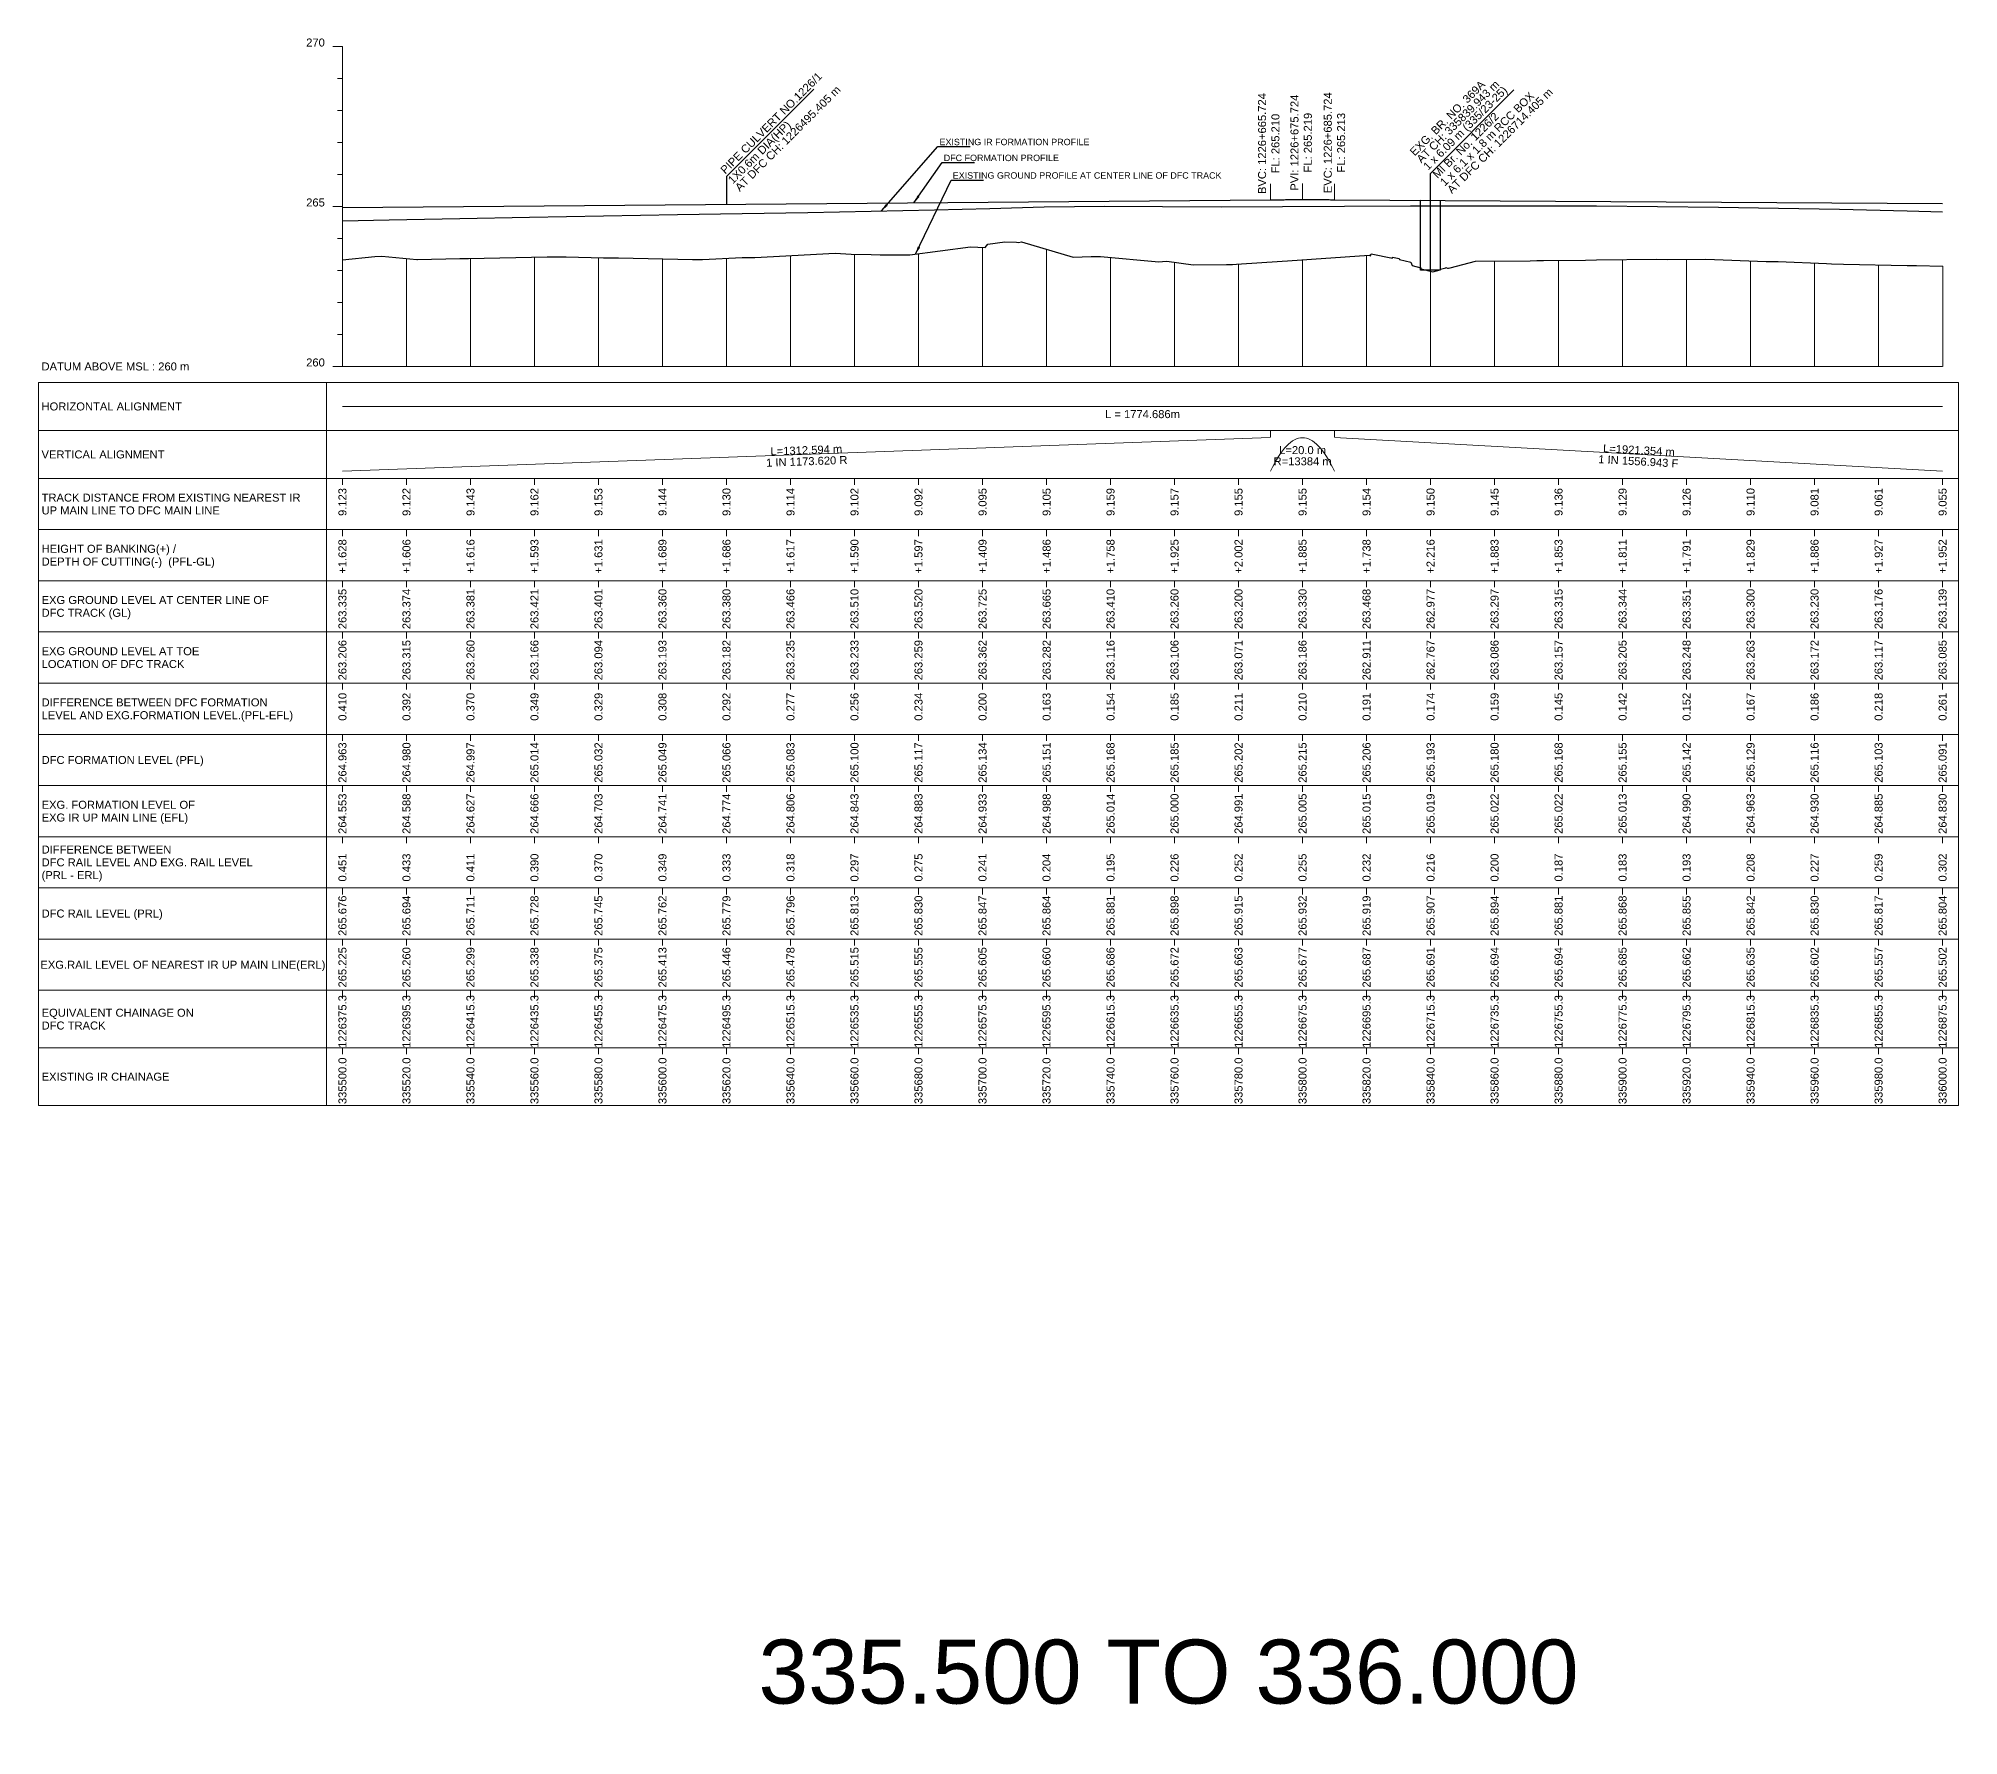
# Model space of a CAD drawing. Header units: metres. Extents: x 30905 to 43495, y -2428 to -1873.
# Drawn here: x 32905 to 33505, y -2428 to -1897 of the extents above; entities that cross this region are included whole.
import ezdxf
from ezdxf.enums import TextEntityAlignment as Align

# ---------------------------------------------------------------- set-up
doc = ezdxf.new("R2010")
doc.units = ezdxf.units.M
doc.header["$MEASUREMENT"] = 0
for name, color, linetype, lineweight in [('C-PROF-LABL-DG', 1, 'Continuous', 25), ('LS BRIDGE INDICATION', 10, 'Continuous', 30), ('LS BVC-PVI-EVC TEXT', 10, 'Continuous', 0), ('LS CUT FILL', 10, 'Continuous', 0), ('LS DATUM', 7, 'Continuous', 0), ('LS DATUM X', 7, 'Continuous', 0), ('LS DATUM Y', 7, 'Continuous', 0), ('LS DIFF. EXG.RL & PRO. RL', 10, 'Continuous', 0), ('LS DIFF. PFL & EFL', 10, 'Continuous', 0), ('LS EXG FL', 7, 'Continuous', 0), ('LS EXG GL', 7, 'Continuous', 0), ('LS EXG GL AT PRO TOE', 7, 'Continuous', 0), ('LS EXG IR CH', 7, 'Continuous', 0), ('LS EXG RL', 7, 'Continuous', 0), ('LS EXG. FL', 7, 'Continuous', 0), ('LS EXG. GL', 7, 'Continuous', 0), ('LS EXG. GL AT PRO. TOE', 7, 'Continuous', 0), ('LS EXG. IR CH', 7, 'Continuous', 0), ('LS EXG. RL', 7, 'Continuous', 0), ('LS FRAME', 7, 'Continuous', 0), ('LS HORIZONTAL ALIGNMENT', 10, 'Continuous', 0), ('LS PFL-EFL', 10, 'Continuous', 0), ('LS PRL-ERL', 10, 'Continuous', 0), ('LS PRO FL', 10, 'Continuous', 0), ('LS PRO. CUT & FILL', 10, 'Continuous', 0), ('LS PRO. DFCC CH', 10, 'Continuous', 0), ('LS PRO. FL', 10, 'Continuous', 0), ('LS PRO. RL', 10, 'Continuous', 0), ('LS PROFILE EXG FL', 7, 'Continuous', 25), ('LS PROFILE EXG GL', 7, 'Continuous', 30), ('LS PROFILE PRO FL', 1, 'Continuous', 30), ('LS TICKS', 7, 'Continuous', 0), ('LS TRACK CENTER', 10, 'Continuous', 0), ("LS TRACK CENTER's", 10, 'Continuous', 0), ('LS VERTICAL ALIGNMENT', 10, 'Continuous', 0), ('Profile Grid', 7, 'Continuous', 0)]:
    doc.layers.add(name, color=color, linetype=linetype, lineweight=lineweight)
for name, color, linetype in [("LS BRIDGE'S", 7, 'Continuous'), ('LS DRAIN CULVERT', 10, 'Continuous'), ('ref text', 3, 'Continuous')]:
    doc.layers.add(name, color=color, linetype=linetype)
doc.styles.add('Arial', font='arial.ttf')
doc.styles.get("Standard").update_dxf_attribs({"font": 'arial.ttf'})
doc.styles.add('Style-Arial', font='arial.ttf')
doc.styles.add('StyleArial', font='arial.ttf')
doc.dimstyles.get("Standard").update_dxf_attribs({"dimtxt": 5, "dimasz": 0.18, "dimexe": 0.18, "dimexo": 0.0625, "dimgap": 0.09, "dimtad": 0, "dimtih": 1, "dimtoh": 1, "dimdec": 4, "dimzin": 0, "dimdsep": 46, "dimtxsty": 'Standard', "dimcen": 0.09, "dimadec": 0, "dimazin": 0, "dimtfac": 1, "dimtdec": 4, "dimtofl": 0, "dimtmove": 0, "dimatfit": 3, "dimfxl": 1, "dimtolj": 1, "dimtzin": 0, "dimarcsym": 0})

msp = doc.modelspace()

# ---------------------------------------------------------------- linework, layer by layer
at = {"layer": 'LS BRIDGE INDICATION'}
msp.add_lwpolyline([(33336.9, -1948.05), (33343, -1948.09), (33343, -1969.91), (33336.9, -1969.91)], close=True, dxfattribs=at)
at = {"layer": "LS BRIDGE'S"}
msp.add_lwpolyline([(33339.95, -1970.21), (33339.95, -1939.68), (33366.05, -1913.58)], dxfattribs=at)
at = {"layer": 'LS BVC-PVI-EVC TEXT'}
for p, q in [((33290.03, -1947.9), (33290.03, -1942.9)), ((33300.03, -1947.81), (33300.03, -1942.81)), ((33310.03, -1947.87), (33310.03, -1942.87))]:
    msp.add_line(p, q, dxfattribs=at)
at = {"layer": 'LS DATUM X', "color": 7, "linetype": 'Continuous', "lineweight": 0}
msp.add_line((33000, -2000), (33500, -2000), dxfattribs=at)
at = {"layer": 'LS DATUM Y', "color": 7, "linetype": 'Continuous', "lineweight": 0}
for p, q in [((32997, -1900), (33000, -1900)), ((32997, -1900), (33000, -1900)), ((33000, -2000), (33000, -1900)), ((32998.5, -1910), (33000, -1910)), ((32998.5, -1920), (33000, -1920)), ((32998.5, -1930), (33000, -1930)), ((32998.5, -1940), (33000, -1940)), ((32997, -1950), (33000, -1950)), ((32998.5, -1960), (33000, -1960)), ((32998.5, -1970), (33000, -1970)), ((32998.5, -1980), (33000, -1980)), ((32998.5, -1990), (33000, -1990)), ((32997, -2000), (33000, -2000))]:
    msp.add_line(p, q, dxfattribs=at)
at = {"layer": 'LS DRAIN CULVERT'}
msp.add_lwpolyline([(33147.33, -1913.28), (33120, -1940.61), (33120, -1949.34)], dxfattribs=at)
at = {"layer": 'LS FRAME'}
for points in [[(32995, -2231), (32905, -2231), (32905, -2005)], [(32905, -2005), (32995, -2005)], [(32995, -2020), (32905, -2020)], [(32995, -2035), (32905, -2035)], [(32995, -2051), (32905, -2051)], [(32905, -2051), (32995, -2051)], [(32995, -2067), (32905, -2067)], [(32905, -2067), (32995, -2067)], [(32995, -2083), (32905, -2083)], [(32905, -2083), (32995, -2083)], [(32995, -2099), (32905, -2099)], [(32995, -2115), (32905, -2115)], [(32905, -2115), (32995, -2115)], [(32995, -2131), (32905, -2131)], [(32905, -2131), (32995, -2131)], [(32995, -2147), (32905, -2147)], [(32905, -2147), (32995, -2147)], [(32995, -2163), (32905, -2163)], [(32905, -2163), (32995, -2163)], [(32995, -2179), (32905, -2179)], [(32995, -2195), (32905, -2195)], [(32995, -2213), (32905, -2213)]]:
    msp.add_lwpolyline(points, dxfattribs=at)
at = {"layer": 'LS FRAME', "color": 7, "linetype": 'Continuous', "lineweight": 0, "flags": 128}
for points in [[(32995, -2020), (33505, -2020), (33505, -2005), (32995, -2005), (32995, -2020)], [(32995, -2035), (33505, -2035), (33505, -2020), (32995, -2020), (32995, -2035)], [(32995, -2051), (33505, -2051), (33505, -2035), (32995, -2035), (32995, -2051)], [(32995, -2067), (33505, -2067), (33505, -2051), (32995, -2051), (32995, -2067)], [(32995, -2083), (33505, -2083), (33505, -2067), (32995, -2067), (32995, -2083)], [(32995, -2099), (33505, -2099), (33505, -2083), (32995, -2083), (32995, -2099)], [(32995, -2115), (33505, -2115), (33505, -2099), (32995, -2099), (32995, -2115)], [(32995, -2131), (33505, -2131), (33505, -2115), (32995, -2115), (32995, -2131)], [(32995, -2147), (33505, -2147), (33505, -2131), (32995, -2131), (32995, -2147)], [(32995, -2163), (33505, -2163), (33505, -2147), (32995, -2147), (32995, -2163)], [(32995, -2179), (33505, -2179), (33505, -2163), (32995, -2163), (32995, -2179)], [(32995, -2195), (33505, -2195), (33505, -2179), (32995, -2179), (32995, -2195)], [(32995, -2213), (33505, -2213), (33505, -2195), (32995, -2195), (32995, -2213)], [(32995, -2231), (33505, -2231), (33505, -2213), (32995, -2213), (32995, -2231)]]:
    msp.add_lwpolyline(points, close=True, dxfattribs=at)
at = {"layer": 'LS FRAME', "color": 7, "linetype": 'Continuous', "lineweight": 0}
msp.add_3dface([(32995, -2099), (32915, -2099), (32915, -2099)], dxfattribs=at)
at = {"layer": 'LS HORIZONTAL ALIGNMENT', "lineweight": 0, "flags": 128}
msp.add_lwpolyline([(33000, -2012.5), (33500, -2012.5)], dxfattribs=at)
at = {"layer": 'LS PROFILE EXG FL'}
msp.add_lwpolyline([(33000, -1954.47), (33014.65, -1954.22), (33036.72, -1953.79), (33058.49, -1953.37), (33081.57, -1952.94), (33104.66, -1952.5), (33124.94, -1952.18), (33145.4, -1951.85), (33165.19, -1951.46), (33185.05, -1951.07), (33202.31, -1950.6), (33219.32, -1950.13), (33238.2, -1949.85), (33256.25, -1949.96), (33274.69, -1950.13), (33293.71, -1949.99), (33313.15, -1949.86), (33333.73, -1949.82), (33354.34, -1949.78), (33391.84, -1949.77), (33410.96, -1949.99), (33430, -1950.21), (33448.68, -1950.51), (33467.8, -1950.82), (33488.97, -1951.38), (33500, -1951.7)], dxfattribs=at)
at = {"layer": 'LS PROFILE EXG GL', "flags": 128}
msp.add_lwpolyline([(33000, -1966.65), (33010.15, -1965.6), (33012.27, -1965.58), (33012.27, -1965.58), (33023.26, -1966.54), (33023.5, -1966.53), (33036.73, -1966.29), (33039.43, -1966.21), (33063.96, -1965.72), (33069.9, -1965.76), (33081.58, -1966.03), (33086.27, -1966.07), (33109.34, -1966.62), (33112.53, -1966.6), (33124.95, -1965.94), (33128.83, -1965.9), (33153.93, -1964.63), (33159.01, -1964.88), (33165.2, -1964.98), (33167.99, -1965.11), (33177.27, -1965.16), (33196.25, -1962.64), (33200.84, -1962.77), (33201.68, -1961.8), (33206.95, -1961.07), (33210.65, -1961.18), (33211.24, -1961.22), (33212.22, -1961.04), (33228.29, -1965.8), (33233.98, -1965.65), (33236.92, -1965.63), (33255.08, -1967.25), (33256.26, -1967.16), (33257.55, -1967.06), (33265.87, -1968.21), (33265.87, -1968.21), (33276.29, -1968.12), (33278.08, -1968.18), (33279.32, -1968.04), (33293.69, -1967.07), (33295.26, -1967.02), (33320.83, -1965.26), (33321.21, -1965.45), (33321.49, -1964.78), (33328.08, -1966.2), (33328.14, -1965.89), (33330.18, -1966.29), (33330.33, -1966.61), (33333.89, -1967.36), (33334.25, -1968.46), (33336.93, -1969.15), (33336.94, -1969.25), (33337.03, -1969.44), (33340.76, -1970.43), (33343.01, -1969.84), (33343.13, -1969.64), (33344.79, -1969.19), (33344.82, -1969.04), (33345.32, -1969.24), (33345.65, -1969.24), (33346.12, -1969.14), (33354.06, -1967.07), (33371.15, -1966.95), (33373.21, -1966.86), (33375.31, -1966.88), (33388.46, -1966.79), (33391.87, -1966.65), (33410.7, -1966.43), (33414.14, -1966.54), (33425.98, -1966.43), (33444.92, -1967.2), (33448.64, -1967.2), (33463.7, -1967.87), (33465.24, -1967.96), (33468.99, -1968.03), (33488.93, -1968.41), (33490.94, -1968.44), (33491.84, -1968.45), (33500.03, -1968.61)], dxfattribs=at)
at = {"layer": 'LS PROFILE PRO FL', "flags": 128}
msp.add_lwpolyline([(33000, -1950.37), (33290.03, -1947.9), (33290.46, -1947.89), (33290.88, -1947.89), (33291.31, -1947.88), (33291.73, -1947.88), (33292.16, -1947.88), (33292.58, -1947.88), (33293.01, -1947.87), (33293.44, -1947.87), (33293.86, -1947.87), (33294.29, -1947.87), (33294.71, -1947.86), (33295.14, -1947.86), (33295.56, -1947.86), (33295.99, -1947.86), (33296.41, -1947.86), (33296.84, -1947.85), (33297.27, -1947.85), (33297.69, -1947.85), (33298.12, -1947.85), (33298.54, -1947.85), (33298.97, -1947.85), (33299.39, -1947.85), (33299.82, -1947.85), (33300.24, -1947.85), (33300.67, -1947.85), (33301.1, -1947.85), (33301.52, -1947.85), (33301.95, -1947.85), (33302.37, -1947.85), (33302.8, -1947.85), (33303.22, -1947.85), (33303.65, -1947.85), (33304.07, -1947.85), (33304.5, -1947.85), (33304.93, -1947.85), (33305.35, -1947.85), (33305.78, -1947.85), (33306.2, -1947.86), (33306.63, -1947.86), (33307.05, -1947.86), (33307.48, -1947.86), (33307.9, -1947.86), (33308.33, -1947.86), (33308.76, -1947.87), (33309.18, -1947.87), (33309.61, -1947.87), (33310.03, -1947.87), (33500, -1949.09)], dxfattribs=at)
at = {"layer": 'LS TICKS', "color": 7, "linetype": 'Continuous', "lineweight": 0, "flags": 128}
for points in [[(33290.02, -2022), (33290.02, -2020)], [(33310.02, -2022), (33310.02, -2020)], [(33000, -2037), (33000, -2035)], [(33020.01, -2037), (33020.01, -2035)], [(33040.01, -2037), (33040.01, -2035)], [(33060, -2037), (33060, -2035)], [(33080, -2037), (33080, -2035)], [(33100, -2037), (33100, -2035)], [(33120, -2037), (33120, -2035)], [(33140, -2037), (33140, -2035)], [(33160, -2037), (33160, -2035)], [(33180, -2037), (33180, -2035)], [(33200.01, -2037), (33200.01, -2035)], [(33220.03, -2037), (33220.03, -2035)], [(33240, -2037), (33240, -2035)], [(33260, -2037), (33260, -2035)], [(33280, -2037), (33280, -2035)], [(33300, -2037), (33300, -2035)], [(33320, -2037), (33320, -2035)], [(33340, -2037), (33340, -2035)], [(33360, -2037), (33360, -2035)], [(33380, -2037), (33380, -2035)], [(33400, -2037), (33400, -2035)], [(33420, -2037), (33420, -2035)], [(33439.99, -2037), (33439.99, -2035)], [(33459.99, -2037), (33459.99, -2035)], [(33480, -2037), (33480, -2035)], [(33500, -2037), (33500, -2035)], [(33000, -2053), (33000, -2051)], [(33020.01, -2053), (33020.01, -2051)], [(33040.01, -2053), (33040.01, -2051)], [(33060, -2053), (33060, -2051)], [(33080, -2053), (33080, -2051)], [(33100, -2053), (33100, -2051)], [(33120, -2053), (33120, -2051)], [(33140, -2053), (33140, -2051)], [(33160, -2053), (33160, -2051)], [(33180, -2053), (33180, -2051)], [(33200.01, -2053), (33200.01, -2051)], [(33220.03, -2053), (33220.03, -2051)], [(33240, -2053), (33240, -2051)], [(33260, -2053), (33260, -2051)], [(33280, -2053), (33280, -2051)], [(33300, -2053), (33300, -2051)], [(33320, -2053), (33320, -2051)], [(33340, -2053), (33340, -2051)], [(33360, -2053), (33360, -2051)], [(33380, -2053), (33380, -2051)], [(33400, -2053), (33400, -2051)], [(33420, -2053), (33420, -2051)], [(33439.99, -2053), (33439.99, -2051)], [(33459.99, -2053), (33459.99, -2051)], [(33480, -2053), (33480, -2051)], [(33500, -2053), (33500, -2051)], [(33000, -2069), (33000, -2067)], [(33020.01, -2069), (33020.01, -2067)], [(33040.01, -2069), (33040.01, -2067)], [(33060, -2069), (33060, -2067)], [(33080, -2069), (33080, -2067)], [(33100, -2069), (33100, -2067)], [(33120, -2069), (33120, -2067)], [(33140, -2069), (33140, -2067)], [(33160, -2069), (33160, -2067)], [(33180, -2069), (33180, -2067)], [(33200.01, -2069), (33200.01, -2067)], [(33220.03, -2069), (33220.03, -2067)], [(33240, -2069), (33240, -2067)], [(33260, -2069), (33260, -2067)], [(33280, -2069), (33280, -2067)], [(33300, -2069), (33300, -2067)], [(33320, -2069), (33320, -2067)], [(33340, -2069), (33340, -2067)], [(33360, -2069), (33360, -2067)], [(33380, -2069), (33380, -2067)], [(33400, -2069), (33400, -2067)], [(33420, -2069), (33420, -2067)], [(33439.99, -2069), (33439.99, -2067)], [(33459.99, -2069), (33459.99, -2067)], [(33480, -2069), (33480, -2067)], [(33500, -2069), (33500, -2067)], [(33000, -2085), (33000, -2083)], [(33020.01, -2085), (33020.01, -2083)], [(33040.01, -2085), (33040.01, -2083)], [(33060, -2085), (33060, -2083)], [(33080, -2085), (33080, -2083)], [(33100, -2085), (33100, -2083)], [(33120, -2085), (33120, -2083)], [(33140, -2085), (33140, -2083)], [(33160, -2085), (33160, -2083)], [(33180, -2085), (33180, -2083)], [(33200.01, -2085), (33200.01, -2083)], [(33220.03, -2085), (33220.03, -2083)], [(33240, -2085), (33240, -2083)], [(33260, -2085), (33260, -2083)], [(33280, -2085), (33280, -2083)], [(33300, -2085), (33300, -2083)], [(33320, -2085), (33320, -2083)], [(33340, -2085), (33340, -2083)], [(33360, -2085), (33360, -2083)], [(33380, -2085), (33380, -2083)], [(33400, -2085), (33400, -2083)], [(33420, -2085), (33420, -2083)], [(33439.99, -2085), (33439.99, -2083)], [(33459.99, -2085), (33459.99, -2083)], [(33480, -2085), (33480, -2083)], [(33500, -2085), (33500, -2083)], [(33000, -2101), (33000, -2099)], [(33020.01, -2101), (33020.01, -2099)], [(33040.01, -2101), (33040.01, -2099)], [(33060, -2101), (33060, -2099)], [(33080, -2101), (33080, -2099)], [(33100, -2101), (33100, -2099)], [(33120, -2101), (33120, -2099)], [(33140, -2101), (33140, -2099)], [(33160, -2101), (33160, -2099)], [(33180, -2101), (33180, -2099)], [(33200.01, -2101), (33200.01, -2099)], [(33220.03, -2101), (33220.03, -2099)], [(33240, -2101), (33240, -2099)], [(33260, -2101), (33260, -2099)], [(33280, -2101), (33280, -2099)], [(33300, -2101), (33300, -2099)], [(33320, -2101), (33320, -2099)], [(33340, -2101), (33340, -2099)], [(33360, -2101), (33360, -2099)], [(33380, -2101), (33380, -2099)], [(33400, -2101), (33400, -2099)], [(33420, -2101), (33420, -2099)], [(33439.99, -2101), (33439.99, -2099)], [(33459.99, -2101), (33459.99, -2099)], [(33480, -2101), (33480, -2099)], [(33500, -2101), (33500, -2099)], [(33000, -2117), (33000, -2115)], [(33020.01, -2117), (33020.01, -2115)], [(33040.01, -2117), (33040.01, -2115)], [(33060, -2117), (33060, -2115)], [(33080, -2117), (33080, -2115)], [(33100, -2117), (33100, -2115)], [(33120, -2117), (33120, -2115)], [(33140, -2117), (33140, -2115)], [(33160, -2117), (33160, -2115)], [(33180, -2117), (33180, -2115)], [(33200.01, -2117), (33200.01, -2115)], [(33220.03, -2117), (33220.03, -2115)], [(33240, -2117), (33240, -2115)], [(33260, -2117), (33260, -2115)], [(33280, -2117), (33280, -2115)], [(33300, -2117), (33300, -2115)], [(33320, -2117), (33320, -2115)], [(33340, -2117), (33340, -2115)], [(33360, -2117), (33360, -2115)], [(33380, -2117), (33380, -2115)], [(33400, -2117), (33400, -2115)], [(33420, -2117), (33420, -2115)], [(33439.99, -2117), (33439.99, -2115)], [(33459.99, -2117), (33459.99, -2115)], [(33480, -2117), (33480, -2115)], [(33500, -2117), (33500, -2115)], [(33000, -2133), (33000, -2131)], [(33020.01, -2133), (33020.01, -2131)], [(33040.01, -2133), (33040.01, -2131)], [(33060, -2133), (33060, -2131)], [(33080, -2133), (33080, -2131)], [(33100, -2133), (33100, -2131)], [(33120, -2133), (33120, -2131)], [(33140, -2133), (33140, -2131)], [(33160, -2133), (33160, -2131)], [(33180, -2133), (33180, -2131)], [(33200.01, -2133), (33200.01, -2131)], [(33220.03, -2133), (33220.03, -2131)], [(33240, -2133), (33240, -2131)], [(33260, -2133), (33260, -2131)], [(33280, -2133), (33280, -2131)], [(33300, -2133), (33300, -2131)], [(33320, -2133), (33320, -2131)], [(33340, -2133), (33340, -2131)], [(33360, -2133), (33360, -2131)], [(33380, -2133), (33380, -2131)], [(33400, -2133), (33400, -2131)], [(33420, -2133), (33420, -2131)], [(33439.99, -2133), (33439.99, -2131)], [(33459.99, -2133), (33459.99, -2131)], [(33480, -2133), (33480, -2131)], [(33500, -2133), (33500, -2131)], [(33000, -2149), (33000, -2147)], [(33020.01, -2149), (33020.01, -2147)], [(33040.01, -2149), (33040.01, -2147)], [(33060, -2149), (33060, -2147)], [(33080, -2149), (33080, -2147)], [(33100, -2149), (33100, -2147)], [(33120, -2149), (33120, -2147)], [(33140, -2149), (33140, -2147)], [(33160, -2149), (33160, -2147)], [(33180, -2149), (33180, -2147)], [(33200.01, -2149), (33200.01, -2147)], [(33220.03, -2149), (33220.03, -2147)], [(33240, -2149), (33240, -2147)], [(33260, -2149), (33260, -2147)], [(33280, -2149), (33280, -2147)], [(33300, -2149), (33300, -2147)], [(33320, -2149), (33320, -2147)], [(33340, -2149), (33340, -2147)], [(33360, -2149), (33360, -2147)], [(33380, -2149), (33380, -2147)], [(33400, -2149), (33400, -2147)], [(33420, -2149), (33420, -2147)], [(33439.99, -2149), (33439.99, -2147)], [(33459.99, -2149), (33459.99, -2147)], [(33480, -2149), (33480, -2147)], [(33500, -2149), (33500, -2147)], [(33000, -2165), (33000, -2163)], [(33020.01, -2165), (33020.01, -2163)], [(33040.01, -2165), (33040.01, -2163)], [(33060, -2165), (33060, -2163)], [(33080, -2165), (33080, -2163)], [(33100, -2165), (33100, -2163)], [(33120, -2165), (33120, -2163)], [(33140, -2165), (33140, -2163)], [(33160, -2165), (33160, -2163)], [(33180, -2165), (33180, -2163)], [(33200.01, -2165), (33200.01, -2163)], [(33220.03, -2165), (33220.03, -2163)], [(33240, -2165), (33240, -2163)], [(33260, -2165), (33260, -2163)], [(33280, -2165), (33280, -2163)], [(33300, -2165), (33300, -2163)], [(33320, -2165), (33320, -2163)], [(33340, -2165), (33340, -2163)], [(33360, -2165), (33360, -2163)], [(33380, -2165), (33380, -2163)], [(33400, -2165), (33400, -2163)], [(33420, -2165), (33420, -2163)], [(33439.99, -2165), (33439.99, -2163)], [(33459.99, -2165), (33459.99, -2163)], [(33480, -2165), (33480, -2163)], [(33500, -2165), (33500, -2163)], [(33000, -2181), (33000, -2179)], [(33020.01, -2181), (33020.01, -2179)], [(33040.01, -2181), (33040.01, -2179)], [(33060, -2181), (33060, -2179)], [(33080, -2181), (33080, -2179)], [(33100, -2181), (33100, -2179)], [(33120, -2181), (33120, -2179)], [(33140, -2181), (33140, -2179)], [(33160, -2181), (33160, -2179)], [(33180, -2181), (33180, -2179)], [(33200.01, -2181), (33200.01, -2179)], [(33220.03, -2181), (33220.03, -2179)], [(33240, -2181), (33240, -2179)], [(33260, -2181), (33260, -2179)], [(33280, -2181), (33280, -2179)], [(33300, -2181), (33300, -2179)], [(33320, -2181), (33320, -2179)], [(33340, -2181), (33340, -2179)], [(33360, -2181), (33360, -2179)], [(33380, -2181), (33380, -2179)], [(33400, -2181), (33400, -2179)], [(33420, -2181), (33420, -2179)], [(33439.99, -2181), (33439.99, -2179)], [(33459.99, -2181), (33459.99, -2179)], [(33480, -2181), (33480, -2179)], [(33500, -2181), (33500, -2179)], [(33000, -2197), (33000, -2195)], [(33020.01, -2197), (33020.01, -2195)], [(33040.01, -2197), (33040.01, -2195)], [(33060, -2197), (33060, -2195)], [(33080, -2197), (33080, -2195)], [(33100, -2197), (33100, -2195)], [(33120, -2197), (33120, -2195)], [(33140, -2197), (33140, -2195)], [(33160, -2197), (33160, -2195)], [(33180, -2197), (33180, -2195)], [(33200.01, -2197), (33200.01, -2195)], [(33220.03, -2197), (33220.03, -2195)], [(33240, -2197), (33240, -2195)], [(33260, -2197), (33260, -2195)], [(33280, -2197), (33280, -2195)], [(33300, -2197), (33300, -2195)], [(33320, -2197), (33320, -2195)], [(33340, -2197), (33340, -2195)], [(33360, -2197), (33360, -2195)], [(33380, -2197), (33380, -2195)], [(33400, -2197), (33400, -2195)], [(33420, -2197), (33420, -2195)], [(33439.99, -2197), (33439.99, -2195)], [(33459.99, -2197), (33459.99, -2195)], [(33480, -2197), (33480, -2195)], [(33500, -2197), (33500, -2195)], [(33000, -2215), (33000, -2213)], [(33020.01, -2215), (33020.01, -2213)], [(33040.01, -2215), (33040.01, -2213)], [(33060, -2215), (33060, -2213)], [(33080, -2215), (33080, -2213)], [(33100, -2215), (33100, -2213)], [(33120, -2215), (33120, -2213)], [(33140, -2215), (33140, -2213)], [(33160, -2215), (33160, -2213)], [(33180, -2215), (33180, -2213)], [(33200.01, -2215), (33200.01, -2213)], [(33220.03, -2215), (33220.03, -2213)], [(33240, -2215), (33240, -2213)], [(33260, -2215), (33260, -2213)], [(33280, -2215), (33280, -2213)], [(33300, -2215), (33300, -2213)], [(33320, -2215), (33320, -2213)], [(33340, -2215), (33340, -2213)], [(33360, -2215), (33360, -2213)], [(33380, -2215), (33380, -2213)], [(33400, -2215), (33400, -2213)], [(33420, -2215), (33420, -2213)], [(33439.99, -2215), (33439.99, -2213)], [(33459.99, -2215), (33459.99, -2213)], [(33480, -2215), (33480, -2213)], [(33500, -2215), (33500, -2213)]]:
    msp.add_lwpolyline(points, dxfattribs=at)
at = {"layer": 'LS VERTICAL ALIGNMENT', "linetype": 'Continuous', "lineweight": 0, "flags": 128}
for points in [[(33000, -2032.75), (33290.03, -2022.25)], [(33290.03, -2032.75), (33290.66, -2031.48), (33291.28, -2030.29), (33291.91, -2029.18), (33292.53, -2028.16), (33293.16, -2027.21), (33293.78, -2026.35), (33294.41, -2025.57), (33295.03, -2024.88), (33295.66, -2024.26), (33296.28, -2023.73), (33296.91, -2023.28), (33297.53, -2022.91), (33298.16, -2022.62), (33298.78, -2022.41), (33299.41, -2022.29), (33300.66, -2022.29), (33301.28, -2022.41), (33301.91, -2022.62), (33302.53, -2022.91), (33303.16, -2023.28), (33303.78, -2023.73), (33304.41, -2024.26), (33305.03, -2024.88), (33305.66, -2025.57), (33306.28, -2026.35), (33306.91, -2027.21), (33307.53, -2028.16), (33308.16, -2029.18), (33308.78, -2030.29), (33309.41, -2031.48), (33310.03, -2032.75)], [(33310.03, -2022.25), (33500, -2032.75)]]:
    msp.add_lwpolyline(points, dxfattribs=at)
at = {"layer": 'Profile Grid', "linetype": 'Continuous', "lineweight": 0, "flags": 128}
for points in [[(33000.02, -2000), (33000.02, -1963.04)], [(33020.04, -2000), (33020.04, -1966.26)], [(33040.04, -2000), (33040.04, -1966.19)], [(33060.02, -2000), (33060.02, -1965.79)], [(33080.02, -2000), (33080.02, -1965.99)], [(33100.02, -2000), (33100.02, -1966.4)], [(33120.02, -2000), (33120.02, -1966.2)], [(33140.02, -2000), (33140.02, -1965.34)], [(33160.02, -2000), (33160.02, -1964.9)], [(33180.02, -2000), (33180.02, -1964.8)], [(33200.03, -2000), (33200.03, -1962.75)], [(33220.05, -2000), (33220.05, -1963.36)], [(33240.03, -2000), (33240.03, -1965.91)], [(33260.03, -2000), (33260.03, -1967.41)], [(33280.03, -2000), (33280.03, -1968)], [(33300.03, -2000), (33300.03, -1966.7)], [(33320.03, -2000), (33320.03, -1965.32)], [(33360.02, -2000), (33360.02, -1967.03)], [(33380.02, -2000), (33380.02, -1966.85)], [(33400.03, -2000), (33400.03, -1966.56)], [(33420.03, -2000), (33420.03, -1966.49)], [(33440.02, -2000), (33440.02, -1967)], [(33460.02, -2000), (33460.02, -1967.7)], [(33340.03, -2000), (33340.03, -1970.24)], [(33480.02, -2000), (33480.02, -1968.24)], [(33500.03, -2000), (33500.03, -1968.61)]]:
    msp.add_lwpolyline(points, dxfattribs=at)

# ---------------------------------------------------------------- texts
at = {"layer": 'C-PROF-LABL-DG', "color": 1, "linetype": 'Continuous', "lineweight": 25, "char_height": 2.5, "attachment_point": 5, "rotation": 90, "style": 'Arial'}
for s, insert in [('BVC: 1226+665.724\\PFL: 265.210', (33289.46, -1930.34)), ('PVI: 1226+675.724\\PFL: 265.219', (33299.59, -1930.05)), ('EVC: 1226+685.724\\PFL: 265.213', (33309.99, -1930.08))]:
    msp.add_mtext(s, dxfattribs=dict(at, insert=insert))
at = {"layer": "LS BRIDGE'S"}
for s, p in [('EXG. BR. NO. 369A', (33335.03, -1934.35)), ('AT CH: 335839.943 m', (33337.13, -1936.61)), ('1 x 6.09 m (335/23-25)', (33339.22, -1938.87))]:
    msp.add_text(s, height=2.5, rotation=44.92801, dxfattribs=at).set_placement(p)
at = {"layer": "LS BRIDGE'S", "color": 10}
for s, p in [('AT DFC CH: 1226714.405 m', (33346.71, -1946.18)), ('1 x 6.1 x 1.8 m RCC BOX', (33344.45, -1943.81)), ('MI Br. No. 1226/2', (33342.19, -1941.43))]:
    msp.add_text(s, height=2.5, rotation=44.92801, dxfattribs=at).set_placement(p)
at = {"layer": 'LS CUT FILL', "lineweight": 0, "style": 'Style-Arial'}
for s, p in [('+1.628', (33000, -2054)), ('+1.606', (33020.01, -2054)), ('+1.616', (33040.01, -2054)), ('+1.593', (33060, -2054)), ('+1.631', (33080, -2054)), ('+1.689', (33100, -2054)), ('+1.686', (33120, -2054)), ('+1.617', (33140, -2054)), ('+1.590', (33160, -2054)), ('+1.597', (33180, -2054)), ('+1.409', (33200.01, -2054)), ('+1.486', (33220.03, -2054)), ('+1.758', (33240, -2054)), ('+1.925', (33260, -2054)), ('+2.002', (33280, -2054)), ('+1.885', (33300, -2054)), ('+1.738', (33320, -2054)), ('+2.216', (33340, -2054)), ('+1.883', (33360, -2054)), ('+1.853', (33380, -2054)), ('+1.811', (33400, -2054)), ('+1.791', (33420, -2054)), ('+1.829', (33439.99, -2054)), ('+1.886', (33459.99, -2054)), ('+1.927', (33480, -2054)), ('+1.952', (33500, -2054))]:
    msp.add_text(s, height=2.5, rotation=90, dxfattribs=at).set_placement(p, align=Align.MIDDLE_RIGHT)
at = {"layer": 'LS DATUM', "color": 7, "style": 'StyleArial'}
msp.add_text('DATUM ABOVE MSL : 260 m', height=2.5, rotation=0.00003, dxfattribs=at).set_placement((32905.97, -2000), align=Align.MIDDLE_LEFT)
at = {"layer": 'LS DATUM Y', "color": 7, "lineweight": 0, "style": 'Style-Arial'}
for s, p in [('270', (32994.5, -1900)), ('270', (32994.5, -1900)), ('265', (32994.5, -1950)), ('260', (32994.5, -2000))]:
    msp.add_text(s, height=2.5, dxfattribs=at).set_placement(p, align=Align.RIGHT)
at = {"layer": 'LS DIFF. EXG.RL & PRO. RL', "color": 10, "style": 'StyleArial'}
for s, p in [('DIFFERENCE BETWEEN ', (32906, -2151)), ('DFC RAIL LEVEL AND EXG. RAIL LEVEL ', (32906, -2155)), ('(PRL - ERL)', (32906, -2159))]:
    msp.add_text(s, height=2.5, rotation=0.00003, dxfattribs=at).set_placement(p, align=Align.MIDDLE_LEFT)
at = {"layer": 'LS DIFF. PFL & EFL', "color": 10, "style": 'StyleArial'}
for s, p in [('DIFFERENCE BETWEEN DFC FORMATION ', (32906, -2105)), ('LEVEL AND EXG.FORMATION LEVEL.(PFL-EFL)', (32906, -2109))]:
    msp.add_text(s, height=2.5, rotation=0.00003, dxfattribs=at).set_placement(p, align=Align.MIDDLE_LEFT)
at = {"layer": 'LS DRAIN CULVERT'}
for s, p in [('PIPE CULVERT NO.1226/1', (33119.61, -1940.01)), ('AT DFC CH: 1226495.405 m', (33124.16, -1945.44)), ('1X0.6m DIA(HP)', (33121.96, -1943.15))]:
    msp.add_text(s, height=2.5, rotation=44.95988, dxfattribs=at).set_placement(p)
at = {"layer": 'LS EXG FL', "style": 'StyleArial'}
for s, p in [('EXG. FORMATION LEVEL OF', (32906, -2137)), ('EXG IR UP MAIN LINE (EFL)', (32906, -2141))]:
    msp.add_text(s, height=2.5, rotation=0.00003, dxfattribs=at).set_placement(p, align=Align.MIDDLE_LEFT)
at = {"layer": 'LS EXG GL', "lineweight": 0, "style": 'Style-Arial'}
for s, p in [('263.335', (33000, -2069.5)), ('263.374', (33020.01, -2069.5)), ('263.381', (33040.01, -2069.5)), ('263.421', (33060, -2069.5)), ('263.401', (33080, -2069.5)), ('263.360', (33100, -2069.5)), ('263.380', (33120, -2069.5)), ('263.466', (33140, -2069.5)), ('263.510', (33160, -2069.5)), ('263.520', (33180, -2069.5)), ('263.725', (33200.01, -2069.5)), ('263.665', (33220.03, -2069.5)), ('263.410', (33240, -2069.5)), ('263.260', (33260, -2069.5)), ('263.200', (33280, -2069.5)), ('263.330', (33300, -2069.5)), ('263.468', (33320, -2069.5)), ('262.977', (33340, -2069.5)), ('263.297', (33360, -2069.5)), ('263.315', (33380, -2069.5)), ('263.344', (33400, -2069.5)), ('263.351', (33420, -2069.5)), ('263.300', (33439.99, -2069.5)), ('263.230', (33459.99, -2069.5)), ('263.176', (33480, -2069.5)), ('263.139', (33500, -2069.5))]:
    msp.add_text(s, height=2.5, rotation=90, dxfattribs=at).set_placement(p, align=Align.MIDDLE_RIGHT)
at = {"layer": 'LS EXG GL AT PRO TOE', "color": 7, "style": 'StyleArial'}
for s, p in [('EXG GROUND LEVEL AT TOE', (32906, -2089)), ('LOCATION OF DFC TRACK', (32906, -2093))]:
    msp.add_text(s, height=2.5, rotation=0.00003, dxfattribs=at).set_placement(p, align=Align.MIDDLE_LEFT)
at = {"layer": 'LS EXG IR CH', "style": 'Style-Arial'}
for s, p in [('335500.0', (33000, -2216)), ('335520.0', (33020, -2216)), ('335540.0', (33040, -2216)), ('335560.0', (33060, -2216)), ('335580.0', (33080, -2216)), ('335600.0', (33100, -2216)), ('335620.0', (33120, -2216)), ('335640.0', (33140, -2216)), ('335660.0', (33160, -2216)), ('335680.0', (33180, -2216)), ('335700.0', (33200, -2216)), ('335720.0', (33220, -2216)), ('335740.0', (33240, -2216)), ('335760.0', (33260, -2216)), ('335780.0', (33280, -2216)), ('335800.0', (33300, -2216)), ('335820.0', (33320, -2216)), ('335840.0', (33340, -2216)), ('335860.0', (33360, -2216)), ('335880.0', (33380, -2216)), ('335900.0', (33400, -2216)), ('335920.0', (33420, -2216)), ('335940.0', (33440, -2216)), ('335960.0', (33460, -2216)), ('335980.0', (33480, -2216)), ('336000.0', (33500, -2216))]:
    msp.add_text(s, height=2.5, rotation=90, dxfattribs=at).set_placement(p, align=Align.MIDDLE_RIGHT)
at = {"layer": 'LS EXG RL', "style": 'Style-Arial'}
for s, p in [('265.225', (33000, -2181.5)), ('265.260', (33020, -2181.5)), ('265.299', (33040, -2181.5)), ('265.338', (33060, -2181.5)), ('265.375', (33080, -2181.5)), ('265.413', (33100, -2181.5)), ('265.446', (33120, -2181.5)), ('265.478', (33140, -2181.5)), ('265.515', (33160, -2181.5)), ('265.555', (33180, -2181.5)), ('265.605', (33200, -2181.5)), ('265.660', (33220, -2181.5)), ('265.686', (33240, -2181.5)), ('265.672', (33260, -2181.5)), ('265.663', (33280, -2181.5)), ('265.677', (33300, -2181.5)), ('265.687', (33320, -2181.5)), ('265.691', (33340, -2181.5)), ('265.694', (33360, -2181.5)), ('265.694', (33380, -2181.5)), ('265.685', (33400, -2181.5)), ('265.662', (33420, -2181.5)), ('265.635', (33440, -2181.5)), ('265.602', (33460, -2181.5)), ('265.557', (33480, -2181.5)), ('265.502', (33500, -2181.5))]:
    msp.add_text(s, height=2.5, rotation=90, dxfattribs=at).set_placement(p, align=Align.MIDDLE_RIGHT)
at = {"layer": 'LS EXG. FL'}
for s, p in [('264.553', (33000, -2133.5)), ('264.588', (33020.01, -2133.5)), ('264.627', (33040.01, -2133.5)), ('264.666', (33060, -2133.5)), ('264.703', (33080, -2133.5)), ('264.741', (33100, -2133.5)), ('264.774', (33120, -2133.5)), ('264.806', (33140, -2133.5)), ('264.843', (33160, -2133.5)), ('264.883', (33180, -2133.5)), ('264.933', (33200.01, -2133.5)), ('264.988', (33220.03, -2133.5)), ('265.014', (33240, -2133.5)), ('265.000', (33260, -2133.5)), ('264.991', (33280, -2133.5)), ('265.005', (33300, -2133.5)), ('265.015', (33320, -2133.5)), ('265.019', (33340, -2133.5)), ('265.022', (33360, -2133.5)), ('265.022', (33380, -2133.5)), ('265.013', (33400, -2133.5)), ('264.990', (33420, -2133.5)), ('264.963', (33439.99, -2133.5)), ('264.930', (33459.99, -2133.5)), ('264.885', (33480, -2133.5)), ('264.830', (33500, -2133.5))]:
    msp.add_text(s, height=2.5, rotation=90, dxfattribs=at).set_placement(p, align=Align.MIDDLE_RIGHT)
at = {"layer": 'LS EXG. GL', "color": 7, "style": 'StyleArial'}
for s, p in [('EXG GROUND LEVEL AT CENTER LINE OF ', (32906, -2073)), ('DFC TRACK (GL)', (32906, -2077))]:
    msp.add_text(s, height=2.5, rotation=0.00003, dxfattribs=at).set_placement(p, align=Align.MIDDLE_LEFT)
at = {"layer": 'LS EXG. GL AT PRO. TOE'}
for s, p in [('263.206', (33000, -2085.5)), ('263.315', (33020.01, -2085.5)), ('263.260', (33040.01, -2085.5)), ('263.166', (33060, -2085.5)), ('263.094', (33080, -2085.5)), ('263.193', (33100, -2085.5)), ('263.182', (33120, -2085.5)), ('263.235', (33140, -2085.5)), ('263.233', (33160, -2085.5)), ('263.259', (33180, -2085.5)), ('263.362', (33200.01, -2085.5)), ('263.282', (33220.03, -2085.5)), ('263.116', (33240, -2085.5)), ('263.106', (33260, -2085.5)), ('263.071', (33280, -2085.5)), ('263.186', (33300, -2085.5)), ('262.911', (33320, -2085.5)), ('262.767', (33340, -2085.5)), ('263.086', (33360, -2085.5)), ('263.157', (33380, -2085.5)), ('263.205', (33400, -2085.5)), ('263.248', (33420, -2085.5)), ('263.263', (33439.99, -2085.5)), ('263.172', (33459.99, -2085.5)), ('263.117', (33480, -2085.5)), ('263.085', (33500, -2085.5))]:
    msp.add_text(s, height=2.5, rotation=90, dxfattribs=at).set_placement(p, align=Align.MIDDLE_RIGHT)
at = {"layer": 'LS EXG. IR CH', "style": 'StyleArial'}
msp.add_text('EXISTING IR CHAINAGE', height=2.5, rotation=0.00003, dxfattribs=at).set_placement((32906, -2222), align=Align.MIDDLE_LEFT)
at = {"layer": 'LS EXG. RL', "style": 'StyleArial'}
msp.add_text('EXG.RAIL LEVEL OF NEAREST IR UP MAIN LINE(ERL)', height=2.5, rotation=0.00003, dxfattribs=at).set_placement((32905.61, -2187), align=Align.MIDDLE_LEFT)
at = {"layer": 'LS HORIZONTAL ALIGNMENT', "style": 'StyleArial'}
msp.add_text('HORIZONTAL ALIGNMENT', height=2.5, rotation=0.00003, dxfattribs=at).set_placement((32905.97, -2012.5), align=Align.MIDDLE_LEFT)
at = {"layer": 'LS HORIZONTAL ALIGNMENT', "lineweight": 0, "insert": (33250, -2014.92), "char_height": 2.5, "attachment_point": 5, "line_spacing_factor": 0.6, "style": 'Style-Arial'}
msp.add_mtext('L = 1774.686m', dxfattribs=at)
at = {"layer": 'LS PFL-EFL'}
for s, p in [('0.410', (33000, -2102)), ('0.392', (33020.01, -2102)), ('0.370', (33040.01, -2102)), ('0.349', (33060, -2102)), ('0.329', (33080, -2102)), ('0.308', (33100, -2102)), ('0.292', (33120, -2102)), ('0.277', (33140, -2102)), ('0.256', (33160, -2102)), ('0.234', (33180, -2102)), ('0.200', (33200.01, -2102)), ('0.163', (33220.03, -2102)), ('0.154', (33240, -2102)), ('0.185', (33260, -2102)), ('0.211', (33280, -2102)), ('0.210', (33300, -2102)), ('0.191', (33320, -2102)), ('0.174', (33340, -2102)), ('0.159', (33360, -2102)), ('0.145', (33380, -2102)), ('0.142', (33400, -2102)), ('0.152', (33420, -2102)), ('0.167', (33439.99, -2102)), ('0.186', (33459.99, -2102)), ('0.218', (33480, -2102)), ('0.261', (33500, -2102))]:
    msp.add_text(s, height=2.5, rotation=90, dxfattribs=at).set_placement(p, align=Align.MIDDLE_RIGHT)
at = {"layer": 'LS PRL-ERL'}
for s, p in [('0.451', (33001.25, -2161)), ('0.433', (33021.25, -2161)), ('0.411', (33041.25, -2161)), ('0.390', (33061.25, -2161)), ('0.370', (33081.25, -2161)), ('0.349', (33101.25, -2161)), ('0.333', (33121.25, -2161)), ('0.318', (33141.25, -2161)), ('0.297', (33161.25, -2161)), ('0.275', (33181.25, -2161)), ('0.241', (33201.25, -2161)), ('0.204', (33221.25, -2161)), ('0.195', (33241.25, -2161)), ('0.226', (33261.25, -2161)), ('0.252', (33281.25, -2161)), ('0.255', (33301.25, -2161)), ('0.232', (33321.25, -2161)), ('0.216', (33341.25, -2161)), ('0.200', (33361.25, -2161)), ('0.187', (33381.25, -2161)), ('0.183', (33401.25, -2161)), ('0.193', (33421.25, -2161)), ('0.208', (33441.25, -2161)), ('0.227', (33461.25, -2161)), ('0.259', (33481.25, -2161)), ('0.302', (33501.25, -2161))]:
    msp.add_text(s, height=2.5, rotation=90, dxfattribs=at).set_placement(p)
at = {"layer": 'LS PRO FL', "lineweight": 0, "style": 'Style-Arial'}
for s, p in [('264.963', (33000, -2117.5)), ('264.980', (33020.01, -2117.5)), ('264.997', (33040.01, -2117.5)), ('265.014', (33060, -2117.5)), ('265.032', (33080, -2117.5)), ('265.049', (33100, -2117.5)), ('265.066', (33120, -2117.5)), ('265.083', (33140, -2117.5)), ('265.100', (33160, -2117.5)), ('265.117', (33180, -2117.5)), ('265.134', (33200.01, -2117.5)), ('265.151', (33220.03, -2117.5)), ('265.168', (33240, -2117.5)), ('265.185', (33260, -2117.5)), ('265.202', (33280, -2117.5)), ('265.215', (33300, -2117.5)), ('265.206', (33320, -2117.5)), ('265.193', (33340, -2117.5)), ('265.180', (33360, -2117.5)), ('265.168', (33380, -2117.5)), ('265.155', (33400, -2117.5)), ('265.142', (33420, -2117.5)), ('265.129', (33439.99, -2117.5)), ('265.116', (33459.99, -2117.5)), ('265.103', (33480, -2117.5)), ('265.091', (33500, -2117.5))]:
    msp.add_text(s, height=2.5, rotation=90, dxfattribs=at).set_placement(p, align=Align.MIDDLE_RIGHT)
at = {"layer": 'LS PRO. CUT & FILL', "color": 10, "style": 'StyleArial'}
for s, p in [('HEIGHT OF BANKING(+) /', (32906, -2057)), ('DEPTH OF CUTTING(-)  (PFL-GL)', (32906, -2061))]:
    msp.add_text(s, height=2.5, rotation=0.00003, dxfattribs=at).set_placement(p, align=Align.MIDDLE_LEFT)
at = {"layer": 'LS PRO. DFCC CH', "color": 10, "style": 'Style-Arial'}
for s, p in [('EQUIVALENT CHAINAGE ON ', (32906, -2202)), ('DFC TRACK', (32906, -2206))]:
    msp.add_text(s, height=2.5, rotation=0.00003, dxfattribs=at).set_placement(p, align=Align.MIDDLE_LEFT)
at = {"layer": 'LS PRO. DFCC CH'}
for s, p in [('1226375.3', (33001.25, -2213)), ('1226395.3', (33021.25, -2213)), ('1226415.3', (33041.25, -2213)), ('1226435.3', (33061.25, -2213)), ('1226455.3', (33081.25, -2213)), ('1226475.3', (33101.25, -2213)), ('1226495.3', (33121.25, -2213)), ('1226515.3', (33141.25, -2213)), ('1226535.3', (33161.25, -2213)), ('1226555.3', (33181.25, -2213)), ('1226575.3', (33201.25, -2213)), ('1226595.3', (33221.25, -2213)), ('1226615.3', (33241.25, -2213)), ('1226635.3', (33261.25, -2213)), ('1226655.3', (33281.25, -2213)), ('1226675.3', (33301.25, -2213)), ('1226695.3', (33321.25, -2213)), ('1226715.3', (33341.25, -2213)), ('1226735.3', (33361.25, -2213)), ('1226755.3', (33381.25, -2213)), ('1226775.3', (33401.25, -2213)), ('1226795.3', (33421.25, -2213)), ('1226815.3', (33441.25, -2213)), ('1226835.3', (33461.25, -2213)), ('1226855.3', (33481.25, -2213)), ('1226875.3', (33501.25, -2213))]:
    msp.add_text(s, height=2.5, rotation=90, dxfattribs=at).set_placement(p)
at = {"layer": 'LS PRO. FL', "color": 10, "style": 'StyleArial'}
msp.add_text('DFC FORMATION LEVEL (PFL) ', height=2.5, rotation=0.00003, dxfattribs=at).set_placement((32906, -2123), align=Align.MIDDLE_LEFT)
at = {"layer": 'LS PRO. RL'}
for s, p in [('265.676', (33001.25, -2178)), ('265.694', (33021.25, -2178)), ('265.711', (33041.25, -2178)), ('265.728', (33061.25, -2178)), ('265.745', (33081.25, -2178)), ('265.762', (33101.25, -2178)), ('265.779', (33121.25, -2178)), ('265.796', (33141.25, -2178)), ('265.813', (33161.25, -2178)), ('265.830', (33181.25, -2178)), ('265.847', (33201.25, -2178)), ('265.864', (33221.25, -2178)), ('265.881', (33241.25, -2178)), ('265.898', (33261.25, -2178)), ('265.915', (33281.25, -2178)), ('265.932', (33301.25, -2178)), ('265.919', (33321.25, -2178)), ('265.907', (33341.25, -2178)), ('265.894', (33361.25, -2178)), ('265.881', (33381.25, -2178)), ('265.868', (33401.25, -2178)), ('265.855', (33421.25, -2178)), ('265.842', (33441.25, -2178)), ('265.830', (33461.25, -2178)), ('265.817', (33481.25, -2178)), ('265.804', (33501.25, -2178))]:
    msp.add_text(s, height=2.5, rotation=90, dxfattribs=at).set_placement(p)
at = {"layer": 'LS PRO. RL', "color": 10, "style": 'StyleArial'}
msp.add_text('DFC RAIL LEVEL (PRL)', height=2.5, rotation=0.00003, dxfattribs=at).set_placement((32906, -2171), align=Align.MIDDLE_LEFT)
at = {"layer": 'LS PROFILE EXG FL', "color": 7, "linetype": 'Continuous', "lineweight": 0, "style": 'Style-Arial'}
msp.add_text('EXISTING IR FORMATION PROFILE', height=2, dxfattribs=at).set_placement((33186.56, -1930.84))
at = {"layer": 'LS PROFILE EXG GL', "color": 7, "lineweight": 0, "style": 'Style-Arial'}
msp.add_text('EXISTING GROUND PROFILE AT CENTER LINE OF DFC TRACK', height=2, dxfattribs=at).set_placement((33190.71, -1941.3, 0))
at = {"layer": 'LS PROFILE PRO FL', "style": 'Style-Arial'}
msp.add_text(' DFC FORMATION PROFILE', height=2, dxfattribs=at).set_placement((33187.11, -1935.82, 0))
at = {"layer": 'LS TRACK CENTER'}
for s, p in [('9.123', (33000, -2038)), ('9.122', (33020.01, -2038)), ('9.143', (33040.01, -2038)), ('9.162', (33060, -2038)), ('9.153', (33080, -2038)), ('9.144', (33100, -2038)), ('9.130', (33120, -2038)), ('9.114', (33140, -2038)), ('9.102', (33160, -2038)), ('9.092', (33180, -2038)), ('9.095', (33200.01, -2038)), ('9.105', (33220.03, -2038)), ('9.159', (33240, -2038)), ('9.157', (33260, -2038)), ('9.155', (33280, -2038)), ('9.155', (33300, -2038)), ('9.154', (33320, -2038)), ('9.150', (33340, -2038)), ('9.145', (33360, -2038)), ('9.136', (33380, -2038)), ('9.129', (33400, -2038)), ('9.126', (33420, -2038)), ('9.110', (33439.99, -2038)), ('9.081', (33459.99, -2038)), ('9.061', (33480, -2038)), ('9.055', (33500, -2038))]:
    msp.add_text(s, height=2.5, rotation=90, dxfattribs=at).set_placement(p, align=Align.MIDDLE_RIGHT)
at = {"layer": "LS TRACK CENTER's", "color": 10, "style": 'StyleArial'}
for s, p in [('TRACK DISTANCE FROM EXISTING NEAREST IR ', (32906, -2041)), ('UP MAIN LINE TO DFC MAIN LINE', (32906, -2045))]:
    msp.add_text(s, height=2.5, rotation=0.00003, dxfattribs=at).set_placement(p, align=Align.MIDDLE_LEFT)
at = {"layer": 'LS VERTICAL ALIGNMENT', "style": 'StyleArial'}
msp.add_text('VERTICAL ALIGNMENT', height=2.5, rotation=0.00003, dxfattribs=at).set_placement((32905.97, -2027.5), align=Align.MIDDLE_LEFT)
at = {"layer": 'LS VERTICAL ALIGNMENT', "lineweight": 0, "char_height": 2.5, "attachment_point": 5, "line_spacing_factor": 0.84, "style": 'Style-Arial'}
for s, insert, rotation in [('L=1312.594 m\\P1 IN 1173.620 R', (33145.02, -2027.92), 2.07337), ('L=1921.354 m\\P1 IN 1556.943 F', (33405.02, -2027.92), 356.83641)]:
    msp.add_mtext(s, dxfattribs=dict(at, insert=insert, rotation=rotation))
at = {"layer": 'LS VERTICAL ALIGNMENT', "lineweight": 0, "insert": (33300.03, -2027.92), "char_height": 2.5, "attachment_point": 5, "line_spacing_factor": 0.84, "style": 'Style-Arial'}
msp.add_mtext('L=20.0 m\\PR=13384 m', dxfattribs=at)
at = {"layer": 'ref text', "color": 3, "insert": (33130, -2418.23), "char_height": 20, "width": 256.3165, "attachment_point": 7, "bg_fill": 3, "box_fill_scale": 1.5, "bg_fill_color": 256, "bg_fill_transparency": 0}
msp.add_mtext('335.500 TO 336.000', dxfattribs=at)

# ---------------------------------------------------------------- leaders
at = {"layer": 'LS PROFILE EXG FL', "color": 7, "lineweight": -3}
msp.add_leader([(33168.4, -1951.4), (33186.05, -1931.29), (33196.19, -1931.29)], dimstyle='Standard', override={"dimasz": 2.5, "dimexe": 0.25, "dimexo": 0.25, "dimgap": 0.25, "dimtad": 0, "dimtih": 0, "dimtoh": 0, "dimzin": 11, "dimadec": 4, "dimazin": 3, "dimatfit": 1, "dimfrac": 2, "dimtolj": 0, "dimtzin": 11}, dxfattribs=at)
at = {"layer": 'LS PROFILE EXG GL', "color": 7, "lineweight": -3}
msp.add_leader([(33179.06, -1964.93, 0), (33190.2, -1941.76, 0), (33200.33, -1941.76, 0)], dimstyle='Standard', override={"dimasz": 2.5, "dimexe": 0.25, "dimexo": 0.25, "dimgap": 0.25, "dimtad": 0, "dimtih": 0, "dimtoh": 0, "dimzin": 11, "dimadec": 4, "dimazin": 3, "dimatfit": 1, "dimfrac": 2, "dimtolj": 0, "dimtzin": 11}, dxfattribs=at)
at = {"layer": 'LS PROFILE PRO FL', "lineweight": -3}
msp.add_leader([(33178.59, -1948.84, 0), (33187.38, -1936.28, 0), (33197.52, -1936.28, 0)], dimstyle='Standard', override={"dimasz": 2.5, "dimexe": 0.25, "dimexo": 0.25, "dimgap": 0.25, "dimtad": 0, "dimtih": 0, "dimtoh": 0, "dimzin": 11, "dimadec": 4, "dimazin": 3, "dimatfit": 1, "dimfrac": 2, "dimtolj": 0, "dimtzin": 11}, dxfattribs=at)

doc.saveas('drawing.dxf')
